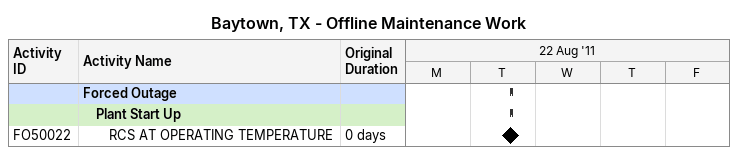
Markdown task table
Baytown, TX - Offline Maintenance Work

| ID | Level | Task | Original duration | Start | Finish |
|---|---|---|---|---|---|
|  | 1 | **Forced Outage** |  | 2011-08-23 | 2011-08-23 |
|  | 2 | **Plant Start Up** |  | 2011-08-23 | 2011-08-23 |
| FO50022 | 3 | RCS AT OPERATING TEMPERATURE | 0d | 2011-08-23 | 2011-08-23 |
